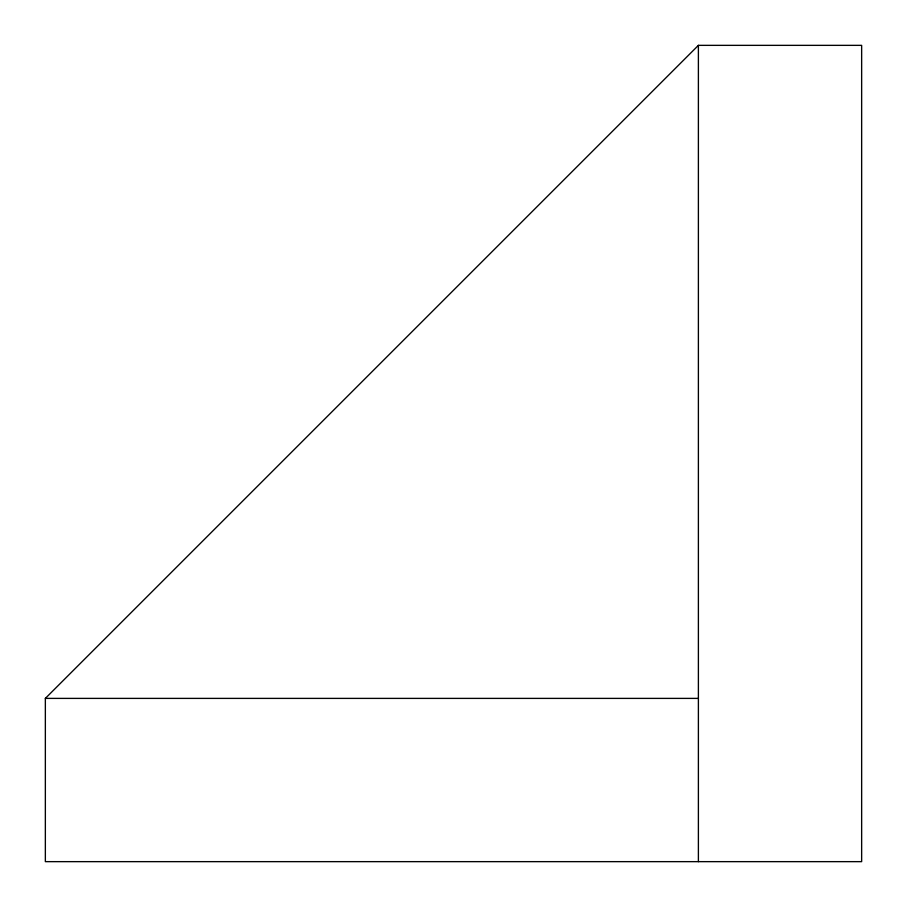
<?xml version="1.0" encoding="UTF-8"?>
<svg xmlns="http://www.w3.org/2000/svg" width="907" height="907" viewBox="0 0 907 907"><rect width="100%" height="100%" fill="white"/><g stroke="black" fill="none" stroke-linecap="round" stroke-linejoin="round"><path stroke-width="1.36" d="M45.35 698.39L698.39 45.35L861.65 45.35L861.65 861.65L45.35 861.65L45.35 698.39L698.39 698.39M698.39 45.35L698.39 861.65"/></g></svg>
